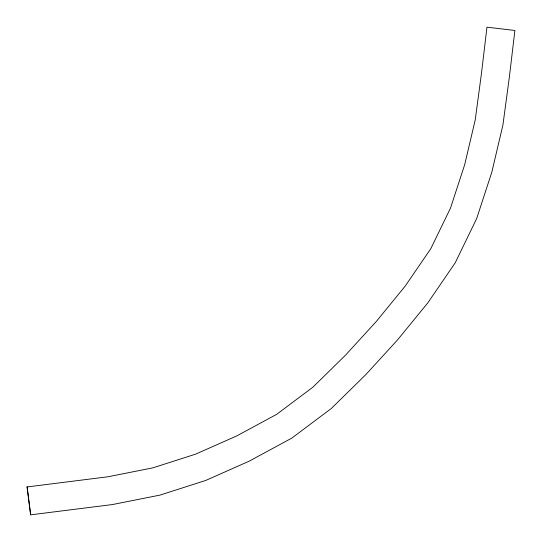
<?xml version="1.0" encoding="UTF-8"?>
<svg xmlns="http://www.w3.org/2000/svg" width="542" height="542" viewBox="0 0 542 542"><rect width="100%" height="100%" fill="white"/><g stroke="black" fill="none" stroke-linecap="round" stroke-linejoin="round"><path stroke-width="0.81" d="M27.1 486.94L107.939 476.777L152.898 467.841L195.716 454.115L236.874 435.863L276.711 414.305L312.856 387.212L345.417 355.261L376.351 321.426L405.22 286.068L430.802 248.683L450.531 208.02L464.697 164.632L475.226 119.931L481.398 73.936L486.973 27.161L514.9 30.488L509.304 77.465L502.915 125.039L491.797 172.234L476.675 218.568L455.199 262.836L427.787 302.89L397.699 339.739L365.728 374.712L331.243 408.553L291.853 438.072L249.191 461.167L205.696 480.456L159.978 495.103L112.431 504.555L30.643 514.839L27.1 486.94L30.643 514.839"/></g></svg>
